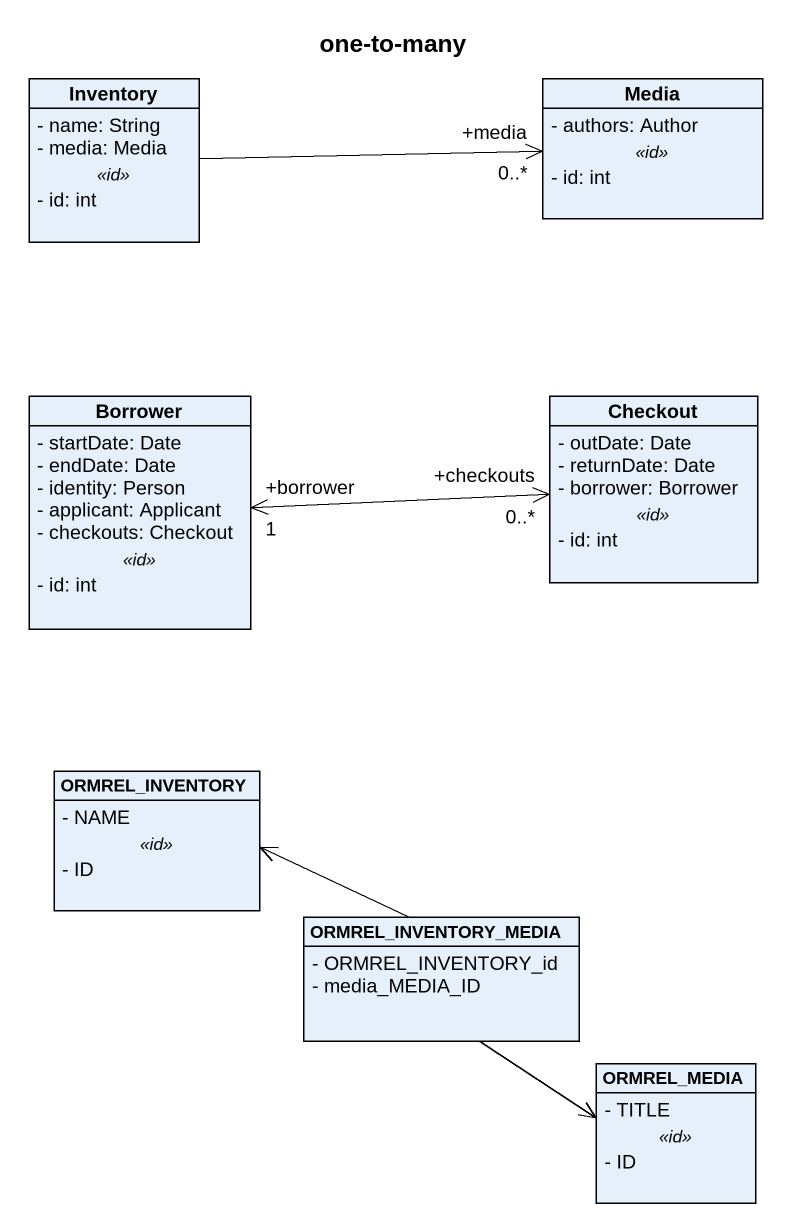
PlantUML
@startuml
title one-to-many
hide circle
hide empty members
skinparam classAttributeIconSize 0
class Inventory {
  - name: String
  - media: Media
  .. <<id>> ..
  - id: int
}
class Media {
  - authors: Author
  .. <<id>> ..
  - id: int
}
class Borrower {
  - startDate: Date
  - endDate: Date
  - identity: Person
  - applicant: Applicant
  - checkouts: Checkout
  .. <<id>> ..
  - id: int
}
class Checkout {
  - outDate: Date
  - returnDate: Date
  - borrower: Borrower
  .. <<id>> ..
  - id: int
}
class ORMREL_INVENTORY {
  - NAME
  .. <<id>> ..
  - ID
}
class ORMREL_INVENTORY_MEDIA {
  - ORMREL_INVENTORY_id
  - media_MEDIA_ID
}
class ORMREL_MEDIA {
  - TITLE
  .. <<id>> ..
  - ID
}
Inventory -right-> "+media\n0..*" Media
Borrower "+borrower\n1" <-right-> "+checkouts\n0..*" Checkout
ORMREL_INVENTORY_MEDIA -left-> ORMREL_INVENTORY
ORMREL_INVENTORY_MEDIA --> ORMREL_MEDIA
@enduml
